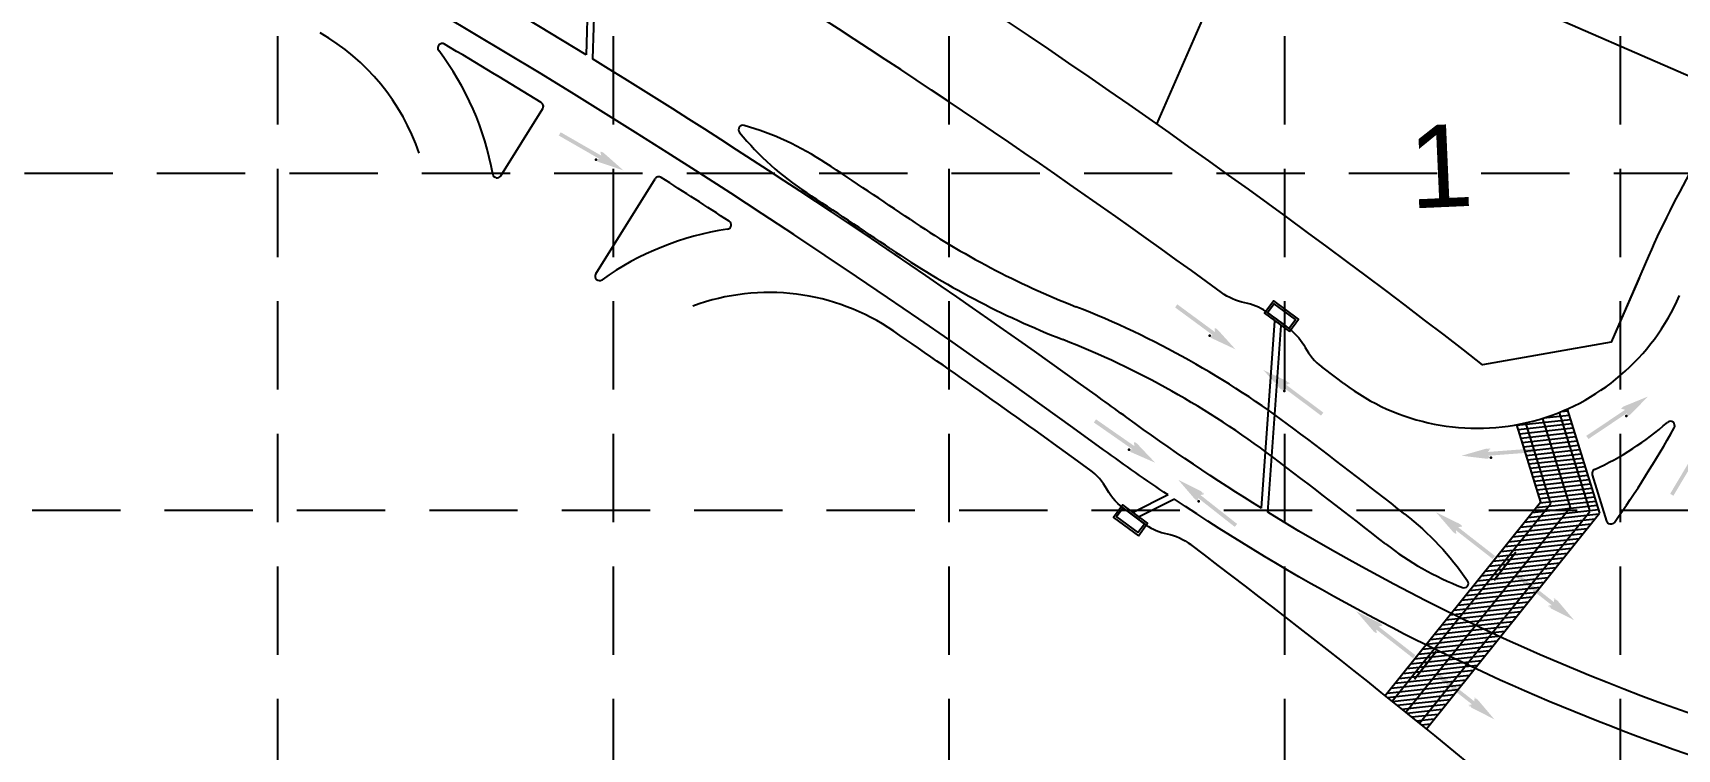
# Model space of a CAD drawing. Header units: feet. Extents: x 6037 to 11520, y 4436 to 7866.
# Drawn here: x 9571.4 to 9990.4, y 5063.5 to 5245.9 of the extents above; entities that cross this region are included whole.
import ezdxf
from ezdxf.enums import TextEntityAlignment as Align

# ---------------------------------------------------------------- set-up
doc = ezdxf.new("R2010")
doc.units = ezdxf.units.FT
doc.header["$LTSCALE"] = 0.4
doc.header["$MEASUREMENT"] = 0
doc.linetypes.add('DASHED2', pattern=[0.375, 0.25, -0.125])
doc.linetypes.add('HIDDEN', pattern=[0.375, 0.25, -0.125])
for name, color, linetype in [('1 LOT NUMBER', 7, 'Continuous'), ('grid', 254, 'HIDDEN'), ('LOTLINE', 7, 'Continuous'), ('PAVING', 7, 'Continuous'), ('ROW', 7, 'Continuous'), ('STORM', 7, 'Continuous'), ('STORM INLET', 7, 'Continuous')]:
    doc.layers.add(name, color=color, linetype=linetype)
doc.styles.get("Standard").update_dxf_attribs({"font": 'ARIAL.TTF'})

msp = doc.modelspace()

# ---------------------------------------------------------------- hatches: boundary and pattern name
at = {"layer": 'PAVING', "linetype": 'Continuous', "lineweight": 30}
h = msp.add_hatch(color=256, dxfattribs=at)
edge = h.paths.add_edge_path()
edge.add_line((9716.000637192476, 5215.546329082008), (9716.194510618183, 5214.646023106252))
edge.add_line((9716.194510618181, 5214.646023106253), (9705.869031264014, 5220.580005655634))
edge.add_line((9705.869031264014, 5220.580005655633), (9705.39069413496, 5219.738796927251))
edge.add_line((9705.39069413496, 5219.738796927251), (9715.712190558686, 5213.806984749153))
edge.add_line((9715.712190558685, 5213.806984749154), (9714.909090176734, 5213.619872517159))
edge.add_line((9714.90909017674, 5213.619872517159), (9714.90739161847, 5213.618822286488))
edge.add_ellipse((9715.402824607521, 5213.272737736374), major_axis=(-0.546318567519932, 0.3139861867102572), ratio=0.285714285714286, start_angle=342.8173277777778, end_angle=484.7269333333335)
edge.add_line((9715.640312876794, 5212.965582986695), (9715.63942235262, 5212.966529593365))
edge.add_line((9715.639422352622, 5212.966529593366), (9721.868210517536, 5210.860874029307))
edge.add_line((9721.86821051753, 5210.860874029307), (9716.941616416629, 5215.223666650629))
edge.add_line((9716.94161641663, 5215.22366665063), (9716.943527342763, 5215.223877482149))
edge.add_ellipse((9716.550978407608, 5215.281136699423), major_axis=(-0.546318567519932, 0.3139861867102572), ratio=0.2857142857142855, start_angle=234.1684722222222, end_angle=374.4967194444445)
edge.add_line((9715.999596842346, 5215.546052768543), (9716.000637192472, 5215.546329082008))
edge.add_line((9716.000637192476, 5215.546329082008), (9716.000637192476, 5215.546329082008))
h = msp.add_hatch(color=256, dxfattribs=at)
edge = h.paths.add_edge_path()
edge.add_line((9872.527647419047, 5170.599444906477), (9872.61919588616, 5169.68307241534))
edge.add_line((9872.619195886158, 5169.683072415339), (9863.024720922242, 5176.738186449536))
edge.add_line((9863.024720922245, 5176.738186449536), (9862.455021811455, 5175.955899420984))
edge.add_line((9862.455021811455, 5175.955899420985), (9872.04601570727, 5168.903466858773))
edge.add_line((9872.046015707267, 5168.903466858775), (9871.226699610492, 5168.807446711782))
edge.add_line((9871.226699610494, 5168.80744671178), (9871.22496089367, 5168.806748252107))
edge.add_ellipse((9871.678432708632, 5168.407259262582), major_axis=(-0.5076376353554263, 0.3733029489244055), ratio=0.2857142857142859, start_angle=342.8173277777778, end_angle=484.7269333333335)
edge.add_line((9871.879956899047, 5168.075396901005), (9871.879156337478, 5168.076356168598))
edge.add_line((9871.879156337482, 5168.076356168598), (9877.832491975283, 5165.285303038914))
edge.add_line((9877.832491975281, 5165.285303038913), (9873.426628062789, 5170.173134215336))
edge.add_line((9873.426628062789, 5170.173134215336), (9873.428332982914, 5170.173202736972))
edge.add_ellipse((9873.044687850173, 5170.274146288495), major_axis=(-0.5076376353554263, 0.3733029489244055), ratio=0.2857142857142857, start_angle=234.1684722222222, end_angle=374.4967194444445)
edge.add_line((9872.52651328028, 5170.599257102035), (9872.527647419045, 5170.599444906476))
edge.add_line((9872.527647419047, 5170.599444906477), (9872.527647419047, 5170.599444906477))
h = msp.add_hatch(color=256, dxfattribs=at)
edge = h.paths.add_edge_path()
edge.add_line((9891.593588031961, 5156.479180386543), (9890.690128592345, 5156.299684733352))
edge.add_line((9890.690128592347, 5156.299684733351), (9900.236479426016, 5149.179083903261))
edge.add_line((9900.236479426014, 5149.17908390326), (9899.654313251318, 5148.406184193845))
edge.add_line((9899.65431325132, 5148.406184193845), (9890.111689154184, 5155.524021827646))
edge.add_line((9890.11168915418, 5155.524021827647), (9890.258730453956, 5154.712382704506))
edge.add_line((9890.258730453963, 5154.712382704507), (9890.25855408425, 5154.710375350845))
edge.add_ellipse((9889.74419965093, 5155.027657153919), major_axis=(0.5051001793507727, -0.3767292963498848), ratio=0.2857142857142858, start_angle=-124.7269333333333, end_angle=17.18267222222221, ccw=False)
edge.add_line((9889.36799703101, 5155.123658459021), (9889.369202857019, 5155.123020459405))
edge.add_line((9889.369202857019, 5155.123020459405), (9884.963558020072, 5160.004007103851))
edge.add_line((9884.963558020072, 5160.004007103851), (9890.923705114436, 5157.214700910379))
edge.add_line((9890.923705114437, 5157.21470091038), (9890.923161971392, 5157.21643685844))
edge.add_ellipse((9891.131583809216, 5156.878896397147), major_axis=(0.5051001793507727, -0.3767292963498848), ratio=0.2857142857142854, start_angle=-14.496719444444523, end_angle=125.83152777777781, ccw=False)
edge.add_line((9891.593658424992, 5156.478035993201), (9891.593588031965, 5156.479180386542))
edge.add_line((9891.593588031961, 5156.479180386543), (9891.593588031961, 5156.479180386543))
h = msp.add_hatch(color=256, dxfattribs=at)
edge = h.paths.add_edge_path()
edge.add_line((9976.243295669248, 5150.107412849975), (9977.136827476528, 5149.883358533827))
edge.add_line((9977.136827476528, 5149.883358533827), (9967.249221037857, 5143.245138670873))
edge.add_line((9967.249221037857, 5143.245138670873), (9967.792467881289, 5142.444421090063))
edge.add_line((9967.792467881292, 5142.444421090065), (9977.676259552502, 5149.079768647994))
edge.add_line((9977.6762595525, 5149.079768647994), (9977.489078015606, 5148.276738313677))
edge.add_line((9977.489078015607, 5148.276738313676), (9977.48906205001, 5148.274886523983))
edge.add_ellipse((9978.018517081999, 5148.566272170053), major_axis=(-0.523160047107024, -0.3512189047010991), ratio=0.2857142857142861, start_angle=342.8173277777778, end_angle=484.7269333333335)
edge.add_line((9978.399017396863, 5148.643500223277), (9978.397548380375, 5148.642974672967))
edge.add_line((9978.397548380375, 5148.642974672966), (9983.040361475583, 5153.299140345078))
edge.add_line((9983.040361475585, 5153.299140345078), (9976.948803479338, 5150.808966239514))
edge.add_line((9976.948803479338, 5150.808966239514), (9976.949542680199, 5150.810821720568))
edge.add_ellipse((9976.72463928527, 5150.484031744526), major_axis=(-0.523160047107024, -0.3512189047010991), ratio=0.2857142857142858, start_angle=234.1684722222222, end_angle=374.4967194444445)
edge.add_line((9976.243255255737, 5150.106577866408), (9976.24329566925, 5150.107412849976))
edge.add_line((9976.243295669248, 5150.107412849975), (9976.243295669248, 5150.107412849975))
h = msp.add_hatch(color=256, dxfattribs=at)
edge = h.paths.add_edge_path()
edge.add_line((9851.962498434299, 5141.562133303344), (9852.07762896566, 5140.648367161527))
edge.add_line((9852.07762896566, 5140.648367161527), (9842.304200625058, 5147.4535247071))
edge.add_line((9842.304200625054, 5147.453524707099), (9841.75491263026, 5146.656726046299))
edge.add_line((9841.754912630262, 5146.656726046299), (9851.52469293016, 5139.854235729942))
edge.add_line((9851.52469293016, 5139.854235729943), (9850.708266577696, 5139.737213819497))
edge.add_line((9850.708266577696, 5139.737213819497), (9850.706520258493, 5139.736397444752))
edge.add_ellipse((9851.170155138618, 5139.348749349526), major_axis=(-0.5171065827475768, 0.3600723105121143), ratio=0.2857142857142858, start_angle=342.8173277777778, end_angle=484.7269333333335)
edge.add_line((9851.380180308266, 5139.022200516491), (9851.37932158451, 5139.023186638911))
edge.add_line((9851.37932158451, 5139.023186638912), (9857.402741812393, 5136.386622951351))
edge.add_line((9857.402741812395, 5136.386622951351), (9852.872026920795, 5141.159243986695))
edge.add_line((9852.872026920795, 5141.159243986695), (9852.873879090543, 5141.159283959987))
edge.add_ellipse((9852.487755551154, 5141.250288852496), major_axis=(-0.5171065827475768, 0.3600723105121143), ratio=0.2857142857142858, start_angle=234.1684722222222, end_angle=374.4967194444445)
edge.add_line((9851.961359778994, 5141.561913033541), (9851.9624984343, 5141.562133303344))
edge.add_line((9851.962498434299, 5141.562133303344), (9851.962498434299, 5141.562133303344))
at = {"layer": 'PAVING', "linetype": 'Continuous', "lineweight": 30, "extrusion": (0, 0, -1)}
h = msp.add_hatch(color=256, dxfattribs=at)
edge = h.paths.add_edge_path()
edge.add_line((-9995.820397252332, 5137.347100003548), (-9995.548483787254, 5138.227327341322))
edge.add_line((-9995.54848378725, 5138.227327341324), (-9989.453552048953, 5127.9958415474))
edge.add_line((-9989.453552048955, 5127.995841547399), (-9988.624440544372, 5128.49505080156))
edge.add_line((-9988.624440544374, 5128.495050801561), (-9994.716865368217, 5138.722491099556))
edge.add_line((-9994.716865368213, 5138.722491099556), (-9993.925161391344, 5138.492093407299))
edge.add_line((-9993.925161391348, 5138.492093407299), (-9993.923137877502, 5138.492238900186))
edge.add_ellipse((-9994.185522449929, 5139.036649236338), major_axis=(0.3224703818531716, -0.5413539171523682), ratio=0.285714285714286, start_angle=342.8173277777778, end_angle=484.7269333333335)
edge.add_line((-9994.242101131586, 5139.420763198847), (-9994.241730032816, 5139.419376943211))
edge.add_line((-9994.241730032818, 5139.41937694321), (-9998.640330285658, 5144.306597571076))
edge.add_line((-9998.640330285658, 5144.306597571075), (-9996.48277681403, 5138.089538372429))
edge.add_line((-9996.48277681403, 5138.089538372428), (-9996.48449632585, 5138.090378220734))
edge.add_ellipse((-9996.170321409285, 5137.848164740852), major_axis=(0.3224703818531716, -0.5413539171523682), ratio=0.2857142857142857, start_angle=234.1684722222222, end_angle=374.4967194444445)
edge.add_line((-9995.819399508466, 5137.347109966271), (-9995.820397252332, 5137.347100003547))
edge.add_line((-9995.820397252332, 5137.347100003548), (-9995.820397252332, 5137.347100003548))
at = {"layer": 'PAVING', "linetype": 'Continuous', "lineweight": 30}
h = msp.add_hatch(color=256, dxfattribs=at)
edge = h.paths.add_edge_path()
edge.add_line((9942.776425105545, 5139.881977953219), (9942.213023696318, 5139.153273536038))
edge.add_line((9942.21302369632, 5139.153273536038), (9954.08814727562, 5140.05260057732))
edge.add_line((9954.088147275621, 5140.052600577321), (9954.156624775496, 5139.087339710008))
edge.add_line((9954.156624775496, 5139.087339710006), (9942.286110046536, 5138.188217014383))
edge.add_line((9942.286110046534, 5138.188217014383), (9942.929894747916, 5137.672973799017))
edge.add_line((9942.929894747916, 5137.672973799017), (9942.931012183459, 5137.671488674641))
edge.add_ellipse((9942.334752566583, 5137.572986416218), major_axis=(0.6283200464461806, 0.04759278456165014), ratio=0.2857142857142861, start_angle=-124.7269333333333, end_angle=17.18267222222221, ccw=False)
edge.add_line((9941.987995866843, 5137.3983311758), (9941.989522116572, 5137.398807498374))
edge.add_line((9941.989522116573, 5137.398807498375), (9935.461386452695, 5138.186014162824))
edge.add_line((9935.46138645269, 5138.186014162824), (9941.788279525164, 5139.996864324682))
edge.add_line((9941.788279525164, 5139.996864324681), (9941.786479592169, 5139.997879332022))
edge.add_ellipse((9942.165325005833, 5139.880195951566), major_axis=(0.6283200464461806, 0.04759278456165014), ratio=0.2857142857142858, start_angle=-14.496719444444523, end_angle=125.83152777777781, ccw=False)
edge.add_line((9942.777044480838, 5139.881335205556), (9942.776425105547, 5139.881977953218))
edge.add_line((9942.776425105545, 5139.881977953219), (9942.776425105545, 5139.881977953219))
h = msp.add_hatch(color=256, dxfattribs=at)
edge = h.paths.add_edge_path()
edge.add_line((9869.814803632744, 5128.34098587057), (9868.90715502113, 5128.184844559881))
edge.add_line((9868.90715502113, 5128.184844559882), (9878.266201546703, 5120.820313024377))
edge.add_line((9878.266201546705, 5120.820313024378), (9877.664447577012, 5120.062425944897))
edge.add_line((9877.66444757701, 5120.062425944896), (9868.308678144036, 5127.424174347951))
edge.add_line((9868.308678144038, 5127.424174347951), (9868.434583416749, 5126.609120199524))
edge.add_line((9868.434583416745, 5126.609120199525), (9868.434476925006, 5126.607259800962))
edge.add_ellipse((9867.92848559784, 5126.937715550598), major_axis=(0.4952053301698263, -0.3896444980746642), ratio=0.2857142857142858, start_angle=-124.7269333333333, end_angle=17.18267222222221, ccw=False)
edge.add_line((9867.554886965296, 5127.043397732528), (9867.556199397979, 5127.042778427568))
edge.add_line((9867.556199397979, 5127.042778427567), (9863.277712695019, 5132.035614909245))
edge.add_line((9863.277712695019, 5132.035614909244), (9869.163982362523, 5129.093683178188))
edge.add_line((9869.163982362525, 5129.093683178189), (9869.163565330859, 5129.095326906744))
edge.add_ellipse((9869.363203001501, 5128.75251788418), major_axis=(0.4952053301698263, -0.3896444980746642), ratio=0.2857142857142856, start_angle=-14.496719444444523, end_angle=125.83152777777781, ccw=False)
edge.add_line((9869.814774088463, 5128.339861165564), (9869.814803632747, 5128.34098587057))
edge.add_line((9869.814803632744, 5128.34098587057), (9869.814803632744, 5128.34098587057))
h = msp.add_hatch(color=256, dxfattribs=at)
edge = h.paths.add_edge_path()
edge.add_line((9934.132022247182, 5118.396205700334), (9933.999599899498, 5119.213448800101))
edge.add_line((9933.9995998995, 5119.213448800099), (9943.39480000477, 5111.894671959989))
edge.add_line((9943.394800004764, 5111.894671959988), (9943.990601716498, 5112.657250936695))
edge.add_line((9943.990601716501, 5112.657250936696), (9934.595519006261, 5119.975920349868))
edge.add_line((9934.595519006258, 5119.975920349868), (9935.502573436763, 5120.135301642928))
edge.add_line((9935.502573436768, 5120.135301642928), (9935.50524261244, 5120.135794126079))
edge.add_ellipse((9935.051656722762, 5120.546235175049), major_axis=(0.4971069506986818, -0.3872154871328387), ratio=0.2857142857142855, start_angle=345.5032805555555, end_angle=485.8315277777779)
edge.add_line((9934.85034317872, 5120.888062737537), (9934.849383789753, 5120.885528670995))
edge.add_line((9934.849383789746, 5120.885528670995), (9928.947853431931, 5123.800765794871))
edge.add_line((9928.947853431937, 5123.800765794871), (9933.251866794824, 5118.826631692141))
edge.add_line((9933.25186679482, 5118.82663169214), (9933.251729673932, 5118.828282582922))
edge.add_ellipse((9933.625841210147, 5118.72443066775), major_axis=(0.4971069506986818, -0.3872154871328387), ratio=0.2857142857142858, start_angle=235.2730666666667, end_angle=377.1826722222223)
edge.add_line((9934.133444262437, 5118.396456023997), (9934.132022247182, 5118.396205700333))
edge.add_line((9934.132022247182, 5118.396205700334), (9934.132022247182, 5118.396205700334))
edge.add_line((9934.132022247182, 5118.396205700334), (9934.132022247182, 5118.396205700334))
h = msp.add_hatch(color=256, dxfattribs=at)
edge = h.paths.add_edge_path()
edge.add_line((9957.61660436687, 5100.044260280792), (9958.441829370697, 5100.113512099417))
edge.add_line((9958.441829370699, 5100.113512099418), (9949.06913686121, 5107.460656441147))
edge.add_line((9949.06913686121, 5107.460656441146), (9949.665173362995, 5108.22302056397))
edge.add_line((9949.665173362995, 5108.223020563969), (9959.037865872484, 5100.875876222241))
edge.add_line((9959.037865872484, 5100.875876222241), (9958.973137930105, 5101.794673702828))
edge.add_line((9958.973137930101, 5101.79467370283), (9958.972964173721, 5101.797398880696))
edge.add_ellipse((9959.480884365157, 5101.456489665317), major_axis=(-0.495904612350823, 0.3887541245538674), ratio=0.2857142857142856, start_angle=-125.83152777777792, end_angle=14.496719444444523, ccw=False)
edge.add_line((9959.861240058983, 5101.343783092013), (9959.859338716742, 5101.342214618029))
edge.add_line((9959.859338716742, 5101.342214618029), (9964.114668278226, 5096.320418675576))
edge.add_line((9964.11466827823, 5096.320418675575), (9958.247471846555, 5099.294507755511))
edge.add_line((9958.247471846553, 5099.294507755512), (9958.249014897068, 5099.294639502687))
edge.add_ellipse((9958.05780288319, 5099.632548702865), major_axis=(-0.495904612350823, 0.3887541245538674), ratio=0.2857142857142858, start_angle=-17.182672222222322, end_angle=124.7269333333333, ccw=False)
edge.add_line((9957.616844583696, 5100.04580891598), (9957.61660436687, 5100.044260280791))
edge.add_line((9957.61660436687, 5100.044260280792), (9957.61660436687, 5100.044260280792))
edge.add_line((9957.61660436687, 5100.044260280792), (9957.61660436687, 5100.044260280792))
h = msp.add_hatch(color=256, dxfattribs=at)
edge = h.paths.add_edge_path()
edge.add_line((9913.839624169173, 5093.121354186385), (9913.70720182149, 5093.938597286153))
edge.add_line((9913.707201821491, 5093.938597286151), (9923.10240192676, 5086.619820446041))
edge.add_line((9923.10240192676, 5086.61982044604), (9923.698203638494, 5087.382399422747))
edge.add_line((9923.698203638492, 5087.382399422748), (9914.303120928253, 5094.70106883592))
edge.add_line((9914.303120928254, 5094.70106883592), (9915.21017535876, 5094.86045012898))
edge.add_line((9915.21017535876, 5094.860450128979), (9915.212844534431, 5094.860942612131))
edge.add_ellipse((9914.759258644754, 5095.271383661101), major_axis=(0.4971069506986818, -0.3872154871328387), ratio=0.2857142857142855, start_angle=345.5032805555555, end_angle=485.8315277777779)
edge.add_line((9914.55794510071, 5095.613211223588), (9914.556985711744, 5095.610677157047))
edge.add_line((9914.55698571174, 5095.610677157047), (9908.655455353926, 5098.525914280923))
edge.add_line((9908.655455353928, 5098.525914280923), (9912.959468716816, 5093.551780178193))
edge.add_line((9912.959468716814, 5093.551780178192), (9912.959331595925, 5093.553431068974))
edge.add_ellipse((9913.333443132144, 5093.449579153802), major_axis=(0.4971069506986818, -0.3872154871328387), ratio=0.2857142857142858, start_angle=235.2730666666667, end_angle=377.1826722222223)
edge.add_line((9913.841046184432, 5093.121604510048), (9913.839624169177, 5093.121354186384))
edge.add_line((9913.839624169173, 5093.121354186385), (9913.839624169173, 5093.121354186385))
edge.add_line((9913.839624169173, 5093.121354186385), (9913.839624169173, 5093.121354186385))
h = msp.add_hatch(color=256, dxfattribs=at)
edge = h.paths.add_edge_path()
edge.add_line((9937.324206288866, 5074.769408766843), (9938.149431292692, 5074.838660585468))
edge.add_line((9938.14943129269, 5074.838660585469), (9928.776738783201, 5082.185804927199))
edge.add_line((9928.776738783206, 5082.185804927198), (9929.372775284992, 5082.948169050022))
edge.add_line((9929.372775284986, 5082.948169050022), (9938.745467794475, 5075.601024708294))
edge.add_line((9938.745467794475, 5075.601024708292), (9938.680739852096, 5076.51982218888))
edge.add_line((9938.680739852098, 5076.519822188881), (9938.680566095718, 5076.522547366748))
edge.add_ellipse((9939.188486287154, 5076.181638151369), major_axis=(-0.495904612350823, 0.3887541245538674), ratio=0.2857142857142856, start_angle=-125.83152777777792, end_angle=14.496719444444523, ccw=False)
edge.add_line((9939.56884198098, 5076.068931578065), (9939.566940638739, 5076.067363104081))
edge.add_line((9939.566940638737, 5076.067363104081), (9943.82227020022, 5071.045567161627))
edge.add_line((9943.82227020022, 5071.045567161626), (9937.955073768546, 5074.019656241563))
edge.add_line((9937.955073768548, 5074.019656241563), (9937.956616819063, 5074.019787988738))
edge.add_ellipse((9937.765404805186, 5074.357697188917), major_axis=(-0.495904612350823, 0.3887541245538674), ratio=0.2857142857142858, start_angle=-17.182672222222322, end_angle=124.7269333333333, ccw=False)
edge.add_line((9937.324446505692, 5074.770957402032), (9937.324206288868, 5074.769408766842))
edge.add_line((9937.324206288866, 5074.769408766843), (9937.324206288866, 5074.769408766843))
edge.add_line((9937.324206288866, 5074.769408766843), (9937.324206288866, 5074.769408766843))

# ---------------------------------------------------------------- linework, layer by layer
at = {"layer": 'grid', "color": 252, "linetype": 'DASHED2', "ltscale": 225}
for p, q in [((9633.702861385857, 7776.262776025897), (9633.702861385857, 4782.138120711477)), ((9719.238486385733, 7776.262776025897), (9719.238486385733, 4782.138120711477)), ((9804.77411138561, 7776.262776025897), (9804.77411138561, 4782.138120711477)), ((9890.309736385487, 7776.262776025897), (9890.309736385487, 4782.138120711477)), ((9975.845361385364, 7776.262776025897), (9975.845361385364, 4782.138120711477)), ((6126.742236390926, 5210.194026029606), (11429.95098638326, 5210.194026029606)), ((6128.660034454154, 5124.280620710982), (11431.86878444649, 5124.280620710982))]:
    msp.add_line(p, q, dxfattribs=at)
at = {"layer": 'LOTLINE'}
for p, q in [((9857.84522748339, 5222.651915987551), (9883.981753616592, 5282.627723575026)), ((9900.486084004184, 5275.435377791566), (10005.75789056407, 5229.559627553097))]:
    msp.add_line(p, q, dxfattribs=at)
at = {"layer": 'PAVING'}
for p, q in [((9690.630016973975, 5209.518307752688), (9701.291704611096, 5226.590495755339)), ((9714.80469590976, 5184.500538790372), (9729.92350916749, 5208.709825934009)), ((9962.403355099785, 5150.078342112415), (9970.62494737471, 5123.536556179669)), ((9949.505503532318, 5146.083032940033), (9955.602904380286, 5126.399048072837)), ((9949.552162806378, 5145.93248539121), (9963.21858498747, 5147.446574155663)), ((9949.89116851608, 5144.837978629136), (9963.557590697172, 5146.35206739359)), ((9951.722093249311, 5146.532835711511), (9958.106576551345, 5125.922003560971)), ((9956.074707079624, 5147.692315329016), (9963.113925877498, 5124.967802126254)), ((9956.464708634596, 5147.830461184913), (9962.879461882741, 5148.541188344678)), ((9960.32058768165, 5149.196334366746), (9968.121275203655, 5124.013600691535)), ((9960.939150364362, 5149.458259741397), (9962.540456173043, 5149.635695106749)), ((9950.23017422578, 5143.743471867065), (9963.896596406874, 5145.257560631517)), ((9950.569292346469, 5142.648970089033), (9964.23571452756, 5144.163058853485)), ((9950.908303040207, 5141.554350915978), (9964.574725221304, 5143.068439680429)), ((9951.247421160895, 5140.459849137944), (9964.913730931, 5141.973932918357)), ((9951.586426870595, 5139.365342375872), (9965.252849051689, 5140.879431140324)), ((9951.92543756434, 5138.270723202816), (9965.591859745431, 5139.784811967269)), ((9952.264555685022, 5137.176221424785), (9965.930865455133, 5138.690305205197)), ((9952.603561394728, 5136.081714662711), (9966.269983575821, 5137.595803427164)), ((9952.942567104426, 5134.98720790064), (9966.608989285523, 5136.501296665092)), ((9953.28169020915, 5133.892593711624), (9966.947999979266, 5135.406677492037)), ((9953.620695918857, 5132.798086949552), (9967.287118099948, 5134.312175714004)), ((9953.959701628559, 5131.703580187479), (9967.62612380965, 5133.217668951932)), ((9968.763503019449, 5133.348720272902), (9972.425324041642, 5121.527254747612)), ((9954.298819749241, 5130.609078409449), (9967.965134503394, 5132.123049778876)), ((9954.637830442989, 5129.514459236392), (9968.304252624077, 5131.028548000845)), ((9954.976948563672, 5128.419957458361), (9968.643258333783, 5129.934041238772)), ((9915.98133643926, 5077.096651195255), (9955.602904380286, 5126.399048072837)), ((9917.737062664339, 5075.688880381476), (9958.106576551345, 5125.922003560971)), ((9921.244877550533, 5072.869010090138), (9963.113925877498, 5124.967802126254)), ((9953.45203732525, 5123.722609551345), (9969.999398567612, 5125.555906763539)), ((9954.45071931638, 5124.965405513184), (9969.66039285791, 5126.650413525612)), ((9955.315954273368, 5127.325450696288), (9968.982264043485, 5128.8395344767)), ((9955.449406291547, 5126.208089064037), (9969.32138714821, 5127.744920287683)), ((9924.746838779283, 5070.041446551638), (9968.121275203655, 5124.013600691535)), ((9926.495622125358, 5068.625145773406), (9970.62494737471, 5123.536556179669)), ((9949.457074570697, 5118.751640557881), (9968.47258132651, 5120.858361716854)), ((9950.45587395685, 5119.994329092777), (9969.471380712659, 5122.101050251749)), ((9951.454555947972, 5121.237125054613), (9970.470062703786, 5123.343846213586)), ((9952.453237939102, 5122.479921016453), (9970.3385166883, 5124.461404985507)), ((9946.460911202288, 5115.023360099312), (9965.476417958102, 5117.130081258284)), ((9947.4597056044, 5116.266161045189), (9966.475099949228, 5118.372877220122)), ((9948.458392579567, 5117.508844596045), (9967.47389933538, 5119.615565755017)), ((9943.464742849843, 5111.295192051725), (9962.480249605656, 5113.401913210698)), ((9944.463429825015, 5112.537875602579), (9963.478936580828, 5114.644596761552)), ((9945.462224227125, 5113.780676548457), (9964.477730982935, 5115.88739770743)), ((9939.469892506271, 5106.324228042302), (9958.485291835144, 5108.430831806249)), ((9940.468579481443, 5107.566911593154), (9959.484086237251, 5109.673632752128)), ((9941.46726147257, 5108.809707554993), (9960.48277321242, 5110.916316302982)), ((9942.466060858722, 5110.052396089886), (9961.48156761453, 5112.15911724886)), ((9936.473729137866, 5102.59594758373), (9955.4891234827, 5104.702663758663)), ((9937.472416113034, 5103.838631134585), (9956.487922868848, 5105.945352293556)), ((9938.47109810416, 5105.081427096422), (9957.486604859972, 5107.188148255395)), ((9932.47876638331, 5097.624978590266), (9951.494273139122, 5099.731699749239)), ((9933.47745335848, 5098.86766214112), (9952.49296011429, 5100.974383300092)), ((9934.47624776059, 5100.110463086997), (9953.49164210542, 5102.217179261931)), ((9935.47493473576, 5101.353146637852), (9954.490441491569, 5103.459867796825)), ((9929.482603014905, 5093.896698131695), (9948.497997359736, 5096.003414306628)), ((9930.481285006035, 5095.139494093533), (9949.496796745885, 5097.246102841522)), ((9931.480084392184, 5096.382182628427), (9950.495478737012, 5098.48889880336)), ((9926.4864396465, 5090.168417673125), (9945.501833991328, 5092.275133848058)), ((9927.485121637626, 5091.411213634963), (9946.50062839344, 5093.517934793936)), ((9928.483916039739, 5092.654014580841), (9947.499315368606, 5094.76061834479)), ((9922.491476891944, 5085.197448679661), (9941.506983647756, 5087.304169838633)), ((9923.490271294055, 5086.440249625539), (9942.505665638882, 5088.54696580047)), ((9924.488958269221, 5087.682933176393), (9943.504465025035, 5089.789654335366)), ((9925.487752671337, 5088.92573412227), (9944.503147016161, 5091.032450297203)), ((9919.495308539497, 5081.469280632075), (9938.510815295314, 5083.576001791046)), ((9920.49410792565, 5082.711969166967), (9939.509502270483, 5084.818685341901)), ((9921.492789916781, 5083.954765128807), (9940.508184261604, 5086.061481303738)), ((9916.499145171098, 5077.741000173502), (9935.514539515922, 5079.847716348436)), ((9917.497939573204, 5078.983801119382), (9936.513338902074, 5081.09040488333)), ((9918.49662654837, 5080.226484670235), (9937.5120208932, 5082.333200845169)), ((9916.576106526722, 5076.617417022411), (9934.515857524799, 5078.604920386599)), ((9917.811313906246, 5075.622228058069), (9933.517170549629, 5077.362236835744)), ((9919.046638680795, 5074.626931666782), (9932.518376147516, 5076.119435889867)), ((9920.281846060325, 5073.631742702438), (9931.519689172354, 5074.876752339012)), ((9921.51705842389, 5072.636441327114), (9930.520894770243, 5073.633951393133)), ((9922.752270787458, 5071.641139951786), (9929.522207795075, 5072.391267842279)), ((9923.987590577968, 5070.645955971485), (9928.523525803945, 5071.148471880441)), ((9925.222802941533, 5069.650654596158), (9927.524726417792, 5069.905783345547)), ((9926.458010321061, 5068.655465631815), (9926.526044426666, 5068.662987383708))]:
    msp.add_line(p, q, dxfattribs=at)
at = {"layer": 'PAVING', "linetype": 'Continuous', "lineweight": 30}
for p, q in [((9949.317522692903, 5113.589724973934), (9943.73944770448, 5106.524568078363)), ((9929.025124614898, 5088.314873459985), (9923.447049626475, 5081.249716564414))]:
    msp.add_line(p, q, dxfattribs=at)
at = {"layer": 'PAVING'}
for centre, radius, start, end in [((8604.6665105158, 3438.726432926773), 2154.785192999946, 53.89925389520516, 61.96565945076653), ((9616.557114539732, 5197.120422527191), 56.26070999999859, 18.78846312153824, 60.0811677840921), ((9675.680538231538, 5242.060191607806), 1.125214199999972, 59.29359278410126, 217.2385011174277), ((8604.6665105158, 3438.726432926773), 2098.524482999947, 58.5069622285429, 59.29359000631852), ((9616.557114539732, 5197.120422527191), 73.13892299999816, 10.07681222853751, 37.23849833964926), ((9700.337262684256, 5227.18646759491), 1.125214199999972, 328.0151483396463, 58.50696500632566), ((9752.33434901168, 5221.237915556101), 1.125214199999972, 73.83227611743493, 219.4111705618762), ((9731.342174841193, 5148.83016094302), 76.51456559999801, 56.62172056187718, 73.83227333965006), ((9810.580902881662, 5269.101192363942), 76.51456559999801, 219.4111677840982, 236.6217205618772), ((9689.675658263628, 5210.114291764757), 1.125214199999972, 190.0768122285375, 328.0151483396463), ((9730.877850626737, 5208.113815657895), 1.125214199999972, 57.52333167298524, 148.0151483396463), ((8604.6665105158, 3438.726432926773), 2098.524482999947, 56.96104000631846, 57.52333167298524), ((8604.6665105158, 3438.726432926773), 2124.404409599947, 55.92260111743218, 56.62172056187718), ((8604.6665105158, 3438.726432926773), 2115.402695999946, 55.92260111743218, 56.62172056187718), ((9748.187824676386, 5196.976328937863), 1.125214199999972, 278.338615006321, 56.96104000631846), ((9916.046957426224, 5377.273989847436), 216.0411263999946, 235.9226011174322, 248.5839344507649), ((9758.957838937557, 5123.497292016615), 73.13892299999816, 98.338615006321, 125.569542784098), ((9916.046957426224, 5377.273989847436), 225.0428399999944, 235.9226011174322, 248.5839344507649), ((9715.759083533272, 5183.90449030951), 1.125214199999972, 148.0151483396463, 305.5695427840981), ((9758.957838937557, 5123.497292016615), 56.26070999999859, 55.58368722854512, 110.1323066396585), ((9751.703637214472, 4958.265168409473), 234.0445535999945, 52.95235111743082, 68.58393445076487), ((9877.26993291938, 5162.237882762808), 15.19039170000143, 56.74550111742698, 78.68436500631637), ((9939.427514695877, 5201.43373900258), 56.26070999999859, 232.866188191149, 336.4531985382808), ((8604.6665105158, 3438.726432926773), 2098.524482999947, 53.91320945076792, 55.58369000631816), ((9751.703637214472, 4958.265168409473), 225.0428399999948, 52.95235111743082, 68.58393445076487), ((9908.965384768451, 5172.969346943477), 15.19039169999962, 208.2687538952049, 233.053706672983), ((8604.6665105158, 3438.726432926773), 2154.785192999946, 52.86618722853927, 53.05370667298298), ((9939.427514695877, 5201.43373900258), 73.13892299999816, 294.1731364803285, 311.5286787235337), ((9988.664254909989, 5145.837826498616), 1.125214199999972, 330.777914936124, 131.528678723456), ((8604.6665105158, 3438.726432926773), 2137.906979999946, 51.99571222853865, 52.95235111743082), ((9758.873295157464, 5274.379918758326), 264.4253369999934, 324.6013559609726, 330.777914936124), ((8604.6665105158, 3438.726432926773), 2128.905266399946, 51.97413445077328, 52.95235111743082), ((9831.771230073407, 5122.322270178703), 15.19039169999962, 28.80089278410414, 53.91320945076792), ((9969.838332438634, 5133.681659785209), 1.125214199999972, 114.1731364803285, 197.2109070296276), ((9863.535587893024, 5133.150776299955), 15.19039169997656, 236.2667400063175, 258.1520122285404), ((8604.6665105158, 3438.726432926773), 2098.524482999947, 45.37424278410119, 53.0396038952099), ((9963.242972694914, 5176.007824006396), 76.51456559999808, 231.9741338006382, 248.8729732348737), ((9936.069872513515, 5105.68587202095), 1.125214199999972, 248.8729732349574, 34.45761742593208)]:
    msp.add_arc(centre, radius, start, end, dxfattribs=at)
at = {"layer": 'PAVING', "extrusion": (0, 0, -1)}
for centre, radius, start, end in [((-9883.23105994101, 5192.028098683975), 15.19039169999962, 281.3156349936837, 306.1007461047948), ((-8604.666510515806, 3438.726432926774), 2157.598228499945, 126.4189405957733, 126.6280839129009), ((-9882.207942577441, 5158.580765102566), 15.19039170000086, 129.7901322159002, 151.7312461047951), ((-9858.393885397561, 5136.958739134339), 15.19039170000619, 303.5622016603501, 331.1991072158959), ((-8604.666510515806, 3438.726432926774), 2095.711447499947, 126.4575858025845, 126.6312651622415), ((-9873.907964093558, 5063.03084364093), 76.51456559999808, 128.0042877341545, 145.5423825739886), ((-9973.50015345976, 5121.860194257607), 1.125214199999972, 215.3986433270153, 342.7890933270118), ((-9857.29793251691, 5103.417232020722), 15.19039169999962, 101.8479877714596, 126.9603988825739)]:
    msp.add_arc(centre, radius, start, end, dxfattribs=at)
at = {"layer": 'PAVING', "linetype": 'Continuous', "lineweight": 30}
for p in [(9714.909090176718, 5213.619872517175), (9871.226699610503, 5168.807446711778), (9977.489078015633, 5148.276738313694), (9850.7082665777, 5139.737213819495)]:
    msp.add_point(p, dxfattribs=at)
at = {"layer": 'PAVING', "linetype": 'Continuous', "lineweight": 30, "extrusion": (0, 0, -1)}
for p in [(9890.258730453934, 5154.712382704504), (9942.929894747924, 5137.672973799004), (9868.434583416754, 5126.609120199513)]:
    msp.add_point(p, dxfattribs=at)
at = {"layer": 'ROW', "flags": 128}
for points in [[(9983.114414799586, 5189.019934415385), (9973.572098363562, 5167.122890552791), (9940.836764422727, 5161.368603374001), (9940.836669034059, 5161.368636721482, 0.04562445374633284), (9606.256129856856, 5375.131635618705), (9606.256201911394, 5375.131575947855, -0.04224605050823681), (9576.940772171582, 5393.583956654232), (9576.940807903604, 5393.583982320473, 0.05200281667837948), (9533.45541879611, 5419.787590956488), (9533.45538814263, 5419.787577237426, 0.00964753401609416), (9456.335864652849, 5454.144838547272), (9456.335768794612, 5454.144897082487), (9439.881029968854, 5492.897453906083), (9442.087647719647, 5498.528335443458)], [(9980.68837614837, 5183.452872940751), (9973.572098363562, 5167.122890552791), (9940.836764422727, 5161.368603374001), (9940.836652011742, 5161.36859838996), (9940.836684766895, 5161.368561036443, 0.04562445374633284), (9606.256145589692, 5375.131559933667), (9606.25621764423, 5375.131500262817, -0.04224605050823681), (9576.940787904423, 5393.583880969192), (9576.940823636436, 5393.583906635434, 0.05200281667837948), (9533.455434528945, 5419.787515271449), (9533.455403875467, 5419.787501552387, 0.00964753401609416), (9456.335880385686, 5454.144762862234), (9456.335773778654, 5454.144784671503), (9456.335768794612, 5454.144897082487), (9439.881029968854, 5492.897453906083), (9442.087647719647, 5498.528335443458)], [(9983.114414799586, 5189.019934415385), (9973.572098363562, 5167.122890552791), (9940.836764422727, 5161.368603374001), (9940.836669034059, 5161.368636721482, 0.04562445374633284), (9606.256129856856, 5375.131635618705), (9606.256201911394, 5375.131575947855, -0.04224605050823681), (9576.940772171582, 5393.583956654232), (9576.940807903604, 5393.583982320473, 0.05200281667837948), (9533.45541879611, 5419.787590956488), (9533.45538814263, 5419.787577237426, 0.00964753401609416), (9456.335864652849, 5454.144838547272)], [(9983.114414799586, 5189.019934415385), (9973.572098363562, 5167.122890552791), (9940.836764422727, 5161.368603374001), (9940.836669034059, 5161.368636721482, 0.04562445374633284), (9606.256129856856, 5375.131635618705)]]:
    msp.add_lwpolyline(points, format="xyb", dxfattribs=at)
at = {"layer": 'ROW'}
msp.add_arc((10199.73406937624, 5094.620528758407), 236.2949819999944, 142.3833316729895, 156.4531983396562, dxfattribs=at)
at = {"layer": 'STORM', "color": 5}
for p, q in [((9714.284806799425, 5305.030600305469), (9712.336198882458, 5240.285886037077)), ((9715.971864189163, 5304.979825304698), (9713.99407430849, 5239.2655071558)), ((9884.497745481929, 5124.786766181453), (9887.908874192946, 5172.520394793972)), ((9886.118225236933, 5123.784893949688), (9889.516087180567, 5171.332542130996)), ((9843.880605933344, 5152.464160137888), (9842.302080027424, 5153.604515078379)), ((9860.665769296025, 5128.199911545671), (9851.739718547287, 5123.710429921856)), ((9862.274732394022, 5127.119925268626), (9853.260766950652, 5122.586110837333))]:
    msp.add_line(p, q, dxfattribs=at)
at = {"layer": 'STORM', "color": 5, "flags": 128}
for points in [[(9712.336198883491, 5240.285886036708, 0.0533991519135133), (9305.681022643113, 5434.002668289998, 0.0502571494840051), (8783.856365531945, 5560.284501939307)], [(9860.665765492466, 5128.199904532656, -0.008787522633454451), (9844.185310142466, 5139.729265368097), (9844.185299582969, 5139.72927303516, 0.07309549794409717), (9302.324209336839, 5424.448272909171, 0.05183152197477262), (8765.869402945487, 5552.488522143341)], [(9884.497736690317, 5124.786724471918, -0.01857383255038359), (9850.149311338233, 5147.913723563424), (9850.149303379601, 5147.913729362868, 0.0009156928355492822), (9843.880602261068, 5152.464171449879)]]:
    msp.add_lwpolyline(points, format="xyb", dxfattribs=at)
at = {"layer": 'STORM', "color": 5}
msp.add_arc((8604.666510515806, 3438.726432926774), 2114.840088899946, 54.18183909636426, 58.36242123404796, dxfattribs=at)
at = {"layer": 'STORM', "color": 5, "extrusion": (0, 0, -1)}
for centre, radius, start, end in [((-10180.40394005571, 5602.787921386716), 572.2467003089768, 282.0160155492339, 303.7748127714516), ((-10178.50082827885, 5598.513532127953), 557.543636099986, 286.4630683270155, 301.62867110479)]:
    msp.add_arc(centre, radius, start, end, dxfattribs=at)
at = {"layer": 'STORM INLET', "flags": 128}
for points in [[(9891.592931542265, 5169.797655829664), (9893.933334957937, 5172.96490065501), (9887.599030256892, 5177.646616742307), (9885.258641793338, 5174.479034684009)], [(9891.474689673825, 5170.584666500455), (9893.14675897896, 5172.847015955683), (9887.71670508637, 5176.859693562299), (9886.045217772313, 5174.596919383338)], [(9853.098284411113, 5117.809280936071), (9855.438692810825, 5120.97641335043), (9849.10438810978, 5125.658129437727), (9846.763999646231, 5122.490547379431)], [(9852.980042542673, 5118.596291606859), (9854.652111847812, 5120.858641062088), (9849.222057955221, 5124.871318668705), (9847.550570641164, 5122.608544489743)]]:
    msp.add_lwpolyline(points, close=True, dxfattribs=at)

# ---------------------------------------------------------------- texts
at = {"layer": '1 LOT NUMBER', "color": 7}
msp.add_text('1', height=21, rotation=2.538698339650963, dxfattribs=at).set_placement((9922.001367888808, 5211.637987078942), align=Align.MIDDLE_LEFT)

doc.saveas('drawing.dxf')
